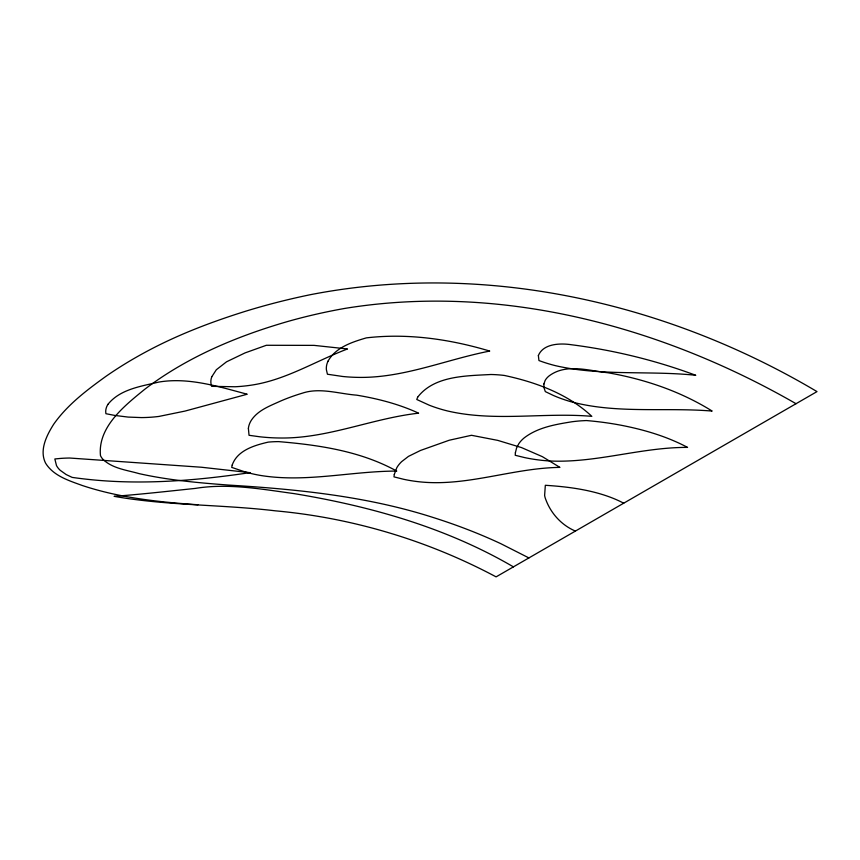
<?xml version="1.0" encoding="UTF-8"?>
<svg xmlns="http://www.w3.org/2000/svg" width="860" height="860" viewBox="0 0 860 860"><rect width="100%" height="100%" fill="white"/><g stroke="black" fill="none" stroke-linecap="round" stroke-linejoin="round"><path stroke-width="1.29" d="M197.983 504.766C158.95 502.068 119.572 497.897 82.27 485.491C69.015 480.654 53.449 475.935 45.591 463.164C39.066 450.221 46.709 435.257 53.728 424.184C67.445 404.705 86.817 390.139 105.931 376.347A458.767 264.869 0 0 1 150.027 349.687C180.525 333.68 212.882 321.457 245.724 311.202A481.482 277.984 0 0 1 310.116 294.743C483.642 260.87 666.188 302.032 817 391.601L496.091 576.866C427.839 540.456 352.299 517.806 275.243 510.818C221.686 504.433 167.291 505.766 114.111 496.338C141.212 494.317 168.227 491.232 195.263 488.415C228.255 483.019 261.526 489.168 294.281 493.64C370.531 506.207 446.329 527.631 513.42 566.869M575.415 531.082C561.612 525.245 550.905 513.463 545.767 499.477A50.826 29.348 0 0 1 544.627 495.403L545.326 485.287C566.611 486.652 588.068 489.318 608.267 496.467A106.446 61.458 0 0 1 620.071 501.358L623.726 503.186M528.911 557.925L500.864 543.703A452.22 261.085 0 0 0 432.322 517.226C366.317 496.134 296.926 489.222 228.083 485.04C198.273 482.783 168.367 480.181 139.137 473.634C126.979 470.13 112.95 468.657 103.275 459.659A29.348 16.942 0 0 1 100.469 455.585C97.653 426.829 124.829 405.469 144.931 389.139C187.222 356.964 237.027 336.174 287.777 321.479A384.624 222.063 0 0 1 344.752 308.428C500.391 283.048 660.996 326.037 796.027 403.706M248.389 428.355L249.034 435.289L259.634 436.762A116.337 67.166 0 0 0 280.833 438.009C328.036 438.482 372.09 418.401 418.605 413.176C398.997 404.114 377.916 398.685 356.663 395.159C338.743 393.794 319.812 387.258 302.236 393.203A157.864 91.149 0 0 0 280.489 401.093C270.104 405.856 258.43 409.983 251.647 419.787A49.547 28.606 0 0 0 248.389 428.355M515.387 452.768L515.237 455.284L524.6 457.584A104.791 60.501 0 0 0 548.97 460.938C595.647 463.379 640.872 447.2 687.548 447.393C666.919 436.45 644.301 429.763 621.457 425.313A203.143 117.282 0 0 0 586.348 420.551L581.338 420.819A89.806 51.847 0 0 0 571.879 421.776C555.356 424.453 537.844 427.388 524.245 437.847A48.343 27.907 0 0 0 518.838 443.674L516.559 448.028L515.387 452.768M543.896 383.979L543.95 387.709L545.326 391.601L553.399 395.471A109.22 63.059 0 0 0 570.793 401.674C616.867 414.09 665.113 407.156 712.155 411.069C680.486 391.279 644.473 379.12 607.805 372.735C588.659 370.735 566.385 363.178 549.293 375.766A28.079 16.211 0 0 0 545.133 380.475L543.896 383.979M538.371 355.556L538.94 360.544A111.015 64.091 0 0 0 555.216 365.608C601.269 376.304 649.02 370.38 695.751 375.283C655.686 360.383 613.9 350.16 571.502 344.752C560.591 343.065 543.294 343.409 538.371 355.556M394.299 474.44L393.988 476.87L403.641 479.289A95.481 55.126 0 0 0 418.368 481.697C466.206 487.158 512.259 468.012 559.914 467.388L542.38 456.671L521.504 447.587L497.736 440.374L471.484 435.289L449.264 440.223L420.551 450.436L408.478 456.38L401.609 461.669A52.6 30.369 0 0 0 396.825 467.679L394.299 474.44M232.2 465.066L231.716 467.388L245.337 472.011A100.158 57.824 0 0 0 259.537 475.279C305.149 483.008 350.955 471.129 396.729 471.076C360.727 451.135 319.049 444.996 278.618 441.621A64.478 37.227 0 0 0 268.18 442.126C254.463 445.329 237.338 450.296 232.2 465.066M211.753 376.809L211.205 378.658A40.141 23.177 0 0 0 211.119 384.377L211.657 386.333L235.059 386.763A95.718 55.255 0 0 0 253.001 384.893C286.67 379.464 315.996 360.856 347.494 348.966L314.072 345.376L266.353 345.279L245.003 352.923L226.513 361.823L216.322 369.757L211.753 376.809M417.648 397.191L416.777 399.491L429.151 405.157A107.661 62.157 0 0 0 447.361 410.929C494.79 422.045 543.756 412.187 591.82 416.337C567.89 393.912 535.877 382.173 504.315 375.444A76.723 44.301 0 0 0 490.909 374.498C465.883 375.906 434.203 375.627 417.648 397.191M327.983 361.221L327.155 363.285A46.881 27.069 0 0 0 326.392 369.746L327.434 374.229L342.742 376.487A103.028 59.48 0 0 0 357.921 377.379C403.351 378.282 445.77 359.63 489.716 351.073C450.092 339.173 407.522 333.024 366.328 337.883C352.009 342.087 335.669 347.386 327.983 361.221M107.919 404.361L106.962 406.135A36.378 21.005 0 0 0 105.716 411.746L105.909 413.703L114.788 415.434L128.097 417.079L141.341 417.584A85.71 49.482 0 0 0 158.853 416.444L184.954 411.091L247.207 394.224C218.666 386.645 188.555 377.046 158.831 382.066C141.04 386.323 120.013 389.193 107.919 404.361M249.948 472.656C196.628 480.579 142.373 485.137 88.58 479.428A257.989 148.941 0 0 1 72.175 477.397L66.177 474.559L60.211 470.312A35.002 20.21 0 0 1 56.48 465.55L54.846 458.971L59.899 458.477A82.345 47.536 0 0 1 69.66 458.025L201.401 467.238L249.948 472.656"/></g></svg>
